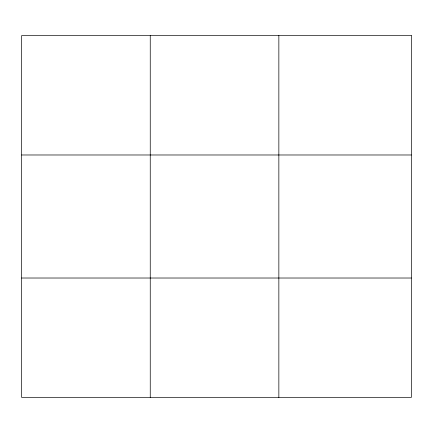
<?xml version="1.0" encoding="UTF-8"?>
<svg xmlns="http://www.w3.org/2000/svg" width="433" height="433" viewBox="0 0 433 433"><rect width="100%" height="100%" fill="white"/><g stroke="black" fill="none" stroke-linecap="round" stroke-linejoin="round"><path stroke-width="0.65" d="M150.251 397.429L150.251 35.571M278.852 397.429L278.852 35.571M21.65 154.982L411.35 154.982M21.65 278.018L411.35 278.018M411.35 35.571L411.35 397.429L21.65 397.429L21.65 35.571L411.35 35.571"/></g></svg>
